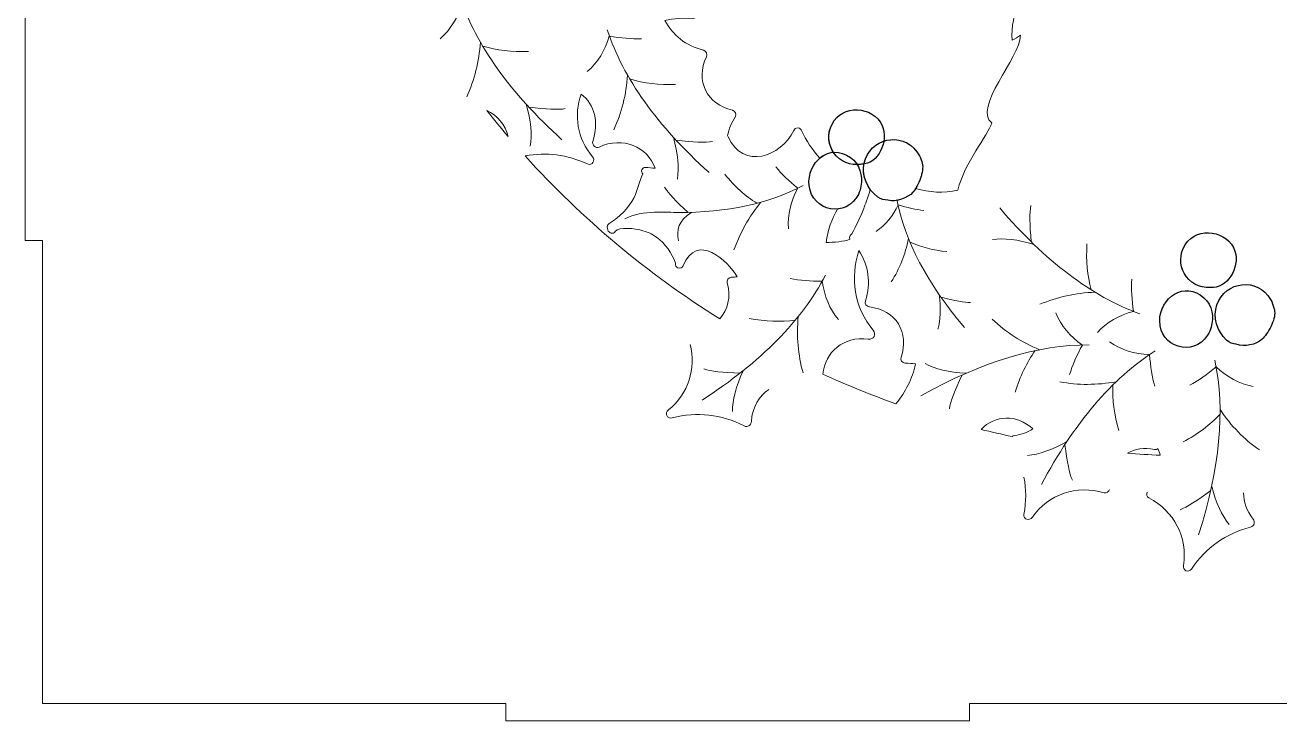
# Model space of a CAD drawing. Header units: millimetres. Extents: x -1983 to 1983, y -412 to 412.
# Drawn here: x 497 to 714.1, y 5.5 to 126 of the extents above; entities that cross this region are included whole.
import ezdxf

# ---------------------------------------------------------------- set-up
doc = ezdxf.new("R2010")
doc.units = ezdxf.units.MM
doc.header["$MEASUREMENT"] = 0
doc.layers.add('Camada 1', color=7, linetype='Continuous')

msp = doc.modelspace()

# ---------------------------------------------------------------- linework, layer by layer
at = {"layer": 'Camada 1', "color": 250, "lineweight": 9}
for points, knots in [([(499.9943, 249.1), (499.9943, 249.1), (499.9943, 168.9), (499.9943, 168.9), (499.9943, 168.9), (499.9943, 168.9), (496.9943, 168.9), (496.9943, 168.9), (496.9943, 168.9), (496.9943, 168.9), (496.9943, 88.7), (496.9943, 88.7), (496.9943, 88.7), (496.9943, 88.7), (499.9943, 88.7), (499.9943, 88.7), (499.9943, 88.7), (499.9943, 88.7), (499.9943, 8.5), (499.9943, 8.5), (499.9943, 8.5), (499.9943, 8.5), (580.1943, 8.5), (580.1943, 8.5), (580.1943, 8.5), (580.1943, 8.5), (580.1943, 5.5), (580.1943, 5.5), (580.1943, 5.5), (580.1943, 5.5), (660.3943, 5.5), (660.3943, 5.5), (660.3943, 5.5), (660.3943, 5.5), (660.3943, 8.5), (660.3943, 8.5), (660.3943, 8.5), (660.3943, 8.5), (740.5943, 8.5), (740.5943, 8.5), (740.5943, 8.5), (740.5943, 8.5), (740.5943, 5.5), (740.5943, 5.5), (740.5943, 5.5), (740.5943, 5.5), (820.7943, 5.5), (820.7943, 5.5), (820.7943, 5.5), (820.7943, 5.5), (820.7943, 8.5), (820.7943, 8.5), (820.7943, 8.5), (820.7943, 8.5), (900.9943, 8.5), (900.9943, 8.5), (900.9943, 8.5), (900.9943, 8.5), (900.9943, 88.7), (900.9943, 88.7), (900.9943, 88.7), (900.9943, 88.7), (903.9943, 88.7), (903.9943, 88.7), (903.9943, 88.7), (903.9943, 88.7), (903.9943, 168.9), (903.9943, 168.9), (903.9943, 168.9), (903.9943, 168.9), (900.9943, 168.9), (900.9943, 168.9), (900.9943, 168.9), (900.9943, 168.9), (900.9943, 249.1), (900.9943, 249.1), (900.9943, 249.1), (900.9943, 249.1), (903.9943, 249.1), (903.9943, 249.1), (903.9943, 249.1), (903.9943, 249.1), (903.9943, 329.3), (903.9943, 329.3), (903.9943, 329.3), (903.9943, 329.3), (900.9943, 329.3), (900.9943, 329.3), (900.9943, 329.3), (900.9943, 329.3), (900.9943, 409.5), (900.9943, 409.5), (900.9943, 409.5), (900.9943, 409.5), (820.7943, 409.5), (820.7943, 409.5), (820.7943, 409.5), (820.7943, 409.5), (820.7943, 412.5), (820.7943, 412.5), (820.7943, 412.5), (820.7943, 412.5), (740.5943, 412.5), (740.5943, 412.5), (740.5943, 412.5), (740.5943, 412.5), (740.5943, 409.5), (740.5943, 409.5), (740.5943, 409.5), (740.5943, 409.5), (660.3943, 409.5), (660.3943, 409.5), (660.3943, 409.5), (660.3943, 409.5), (660.3943, 412.5), (660.3943, 412.5), (660.3943, 412.5), (660.3943, 412.5), (580.1943, 412.5), (580.1943, 412.5), (580.1943, 412.5), (580.1943, 412.5), (580.1943, 409.5), (580.1943, 409.5), (580.1943, 409.5), (580.1943, 409.5), (499.9943, 409.5), (499.9943, 409.5), (499.9943, 409.5), (499.9943, 409.5), (499.9943, 329.3), (499.9943, 329.3), (499.9943, 329.3), (499.9943, 329.3), (496.9943, 329.3), (496.9943, 329.3), (496.9943, 329.3), (496.9943, 329.3), (496.9943, 249.1), (496.9943, 249.1), (496.9943, 249.1), (496.9943, 249.1), (499.9943, 249.1), (499.9943, 249.1)], [0, 0, 0, 0, 0.02702703, 0.02702703, 0.02702703, 0.02702703, 0.05405405, 0.05405405, 0.05405405, 0.05405405, 0.08108108, 0.08108108, 0.08108108, 0.08108108, 0.10810811, 0.10810811, 0.10810811, 0.10810811, 0.13513514, 0.13513514, 0.13513514, 0.13513514, 0.16216216, 0.16216216, 0.16216216, 0.16216216, 0.18918919, 0.18918919, 0.18918919, 0.18918919, 0.21621622, 0.21621622, 0.21621622, 0.21621622, 0.24324324, 0.24324324, 0.24324324, 0.24324324, 0.27027027, 0.27027027, 0.27027027, 0.27027027, 0.2972973, 0.2972973, 0.2972973, 0.2972973, 0.32432432, 0.32432432, 0.32432432, 0.32432432, 0.35135135, 0.35135135, 0.35135135, 0.35135135, 0.37837838, 0.37837838, 0.37837838, 0.37837838, 0.40540541, 0.40540541, 0.40540541, 0.40540541, 0.43243243, 0.43243243, 0.43243243, 0.43243243, 0.45945946, 0.45945946, 0.45945946, 0.45945946, 0.48648649, 0.48648649, 0.48648649, 0.48648649, 0.51351351, 0.51351351, 0.51351351, 0.51351351, 0.54054054, 0.54054054, 0.54054054, 0.54054054, 0.56756757, 0.56756757, 0.56756757, 0.56756757, 0.59459459, 0.59459459, 0.59459459, 0.59459459, 0.62162162, 0.62162162, 0.62162162, 0.62162162, 0.64864865, 0.64864865, 0.64864865, 0.64864865, 0.67567568, 0.67567568, 0.67567568, 0.67567568, 0.7027027, 0.7027027, 0.7027027, 0.7027027, 0.72972973, 0.72972973, 0.72972973, 0.72972973, 0.75675676, 0.75675676, 0.75675676, 0.75675676, 0.78378378, 0.78378378, 0.78378378, 0.78378378, 0.81081081, 0.81081081, 0.81081081, 0.81081081, 0.83783784, 0.83783784, 0.83783784, 0.83783784, 0.86486486, 0.86486486, 0.86486486, 0.86486486, 0.89189189, 0.89189189, 0.89189189, 0.89189189, 0.91891892, 0.91891892, 0.91891892, 0.91891892, 0.94594595, 0.94594595, 0.94594595, 0.94594595, 1, 1, 1, 1]), ([(578.1752, 129.324), (576.4929, 129.2657), (574.6413, 129.4191), (572.6199, 129.7838), (572.6199, 129.7838), (571.8992, 127.2617), (570.6288, 125.209), (568.8083, 123.6256)], [0, 0, 0, 0, 0.33333333, 0.33333333, 0.33333333, 0.33333333, 1, 1, 1, 1]), ([(603.6312, 123.6297), (601.9488, 123.5714), (600.0972, 123.7248), (598.0758, 124.0895), (598.0758, 124.0895), (597.3552, 121.5674), (596.0848, 119.5147), (594.2643, 117.9313)], [0, 0, 0, 0, 0.33333333, 0.33333333, 0.33333333, 0.33333333, 1, 1, 1, 1]), ([(626.8849, 101.4231), (627.9018, 100.1718), (629.1626, 98.9456), (630.667, 97.7439), (630.667, 97.7439), (629.4794, 95.4743), (628.9416, 93.1349), (629.0538, 90.7253)], [0, 0, 0, 0, 0.33333333, 0.33333333, 0.33333333, 0.33333333, 1, 1, 1, 1]), ([(631.6086, 98.2239), (625.6486, 95.069), (618.4286, 93.5057), (609.9505, 93.5341), (609.9505, 93.5341), (608.1813, 93.5398), (603.869, 94.024), (600.7752, 92.4661)], [0, 0, 0, 0, 0.33333333, 0.33333333, 0.33333333, 0.33333333, 1, 1, 1, 1]), ([(652.5186, 93.8894), (651.1361, 94.0291), (649.6387, 94.3608), (648.026, 94.8842), (648.026, 94.8842), (647.1556, 92.9016), (645.8879, 91.3642), (644.2225, 90.2719)], [0, 0, 0, 0, 0.33333333, 0.33333333, 0.33333333, 0.33333333, 1, 1, 1, 1]), ([(629.3703, 82.0943), (631.0223, 81.771), (632.875, 81.6302), (634.9286, 81.6711), (634.9286, 81.6711), (635.2419, 79.0668), (636.1722, 76.8393), (637.7198, 74.9882)], [0, 0, 0, 0, 0.33333333, 0.33333333, 0.33333333, 0.33333333, 1, 1, 1, 1]), ([(688.4668, 81.9707), (688.3616, 80.2907), (688.4634, 78.4355), (688.7716, 76.4048), (688.7716, 76.4048), (686.2304, 75.7547), (684.1431, 74.542), (682.5095, 72.7664)], [0, 0, 0, 0, 0.33333333, 0.33333333, 0.33333333, 0.33333333, 1, 1, 1, 1]), ([(677.7076, 65.4782), (678.1918, 67.0904), (678.9308, 68.7951), (679.9243, 70.5929), (679.9243, 70.5929), (677.7663, 72.0841), (676.2293, 73.9456), (675.3131, 76.1776)], [0, 0, 0, 0, 0.33333333, 0.33333333, 0.33333333, 0.33333333, 1, 1, 1, 1]), ([(625.6463, 62.8626), (623.9856, 61.7537), (622.8072, 59.8478), (622.6488, 57.331), (622.6488, 57.331), (622.6087, 56.6978), (622.013, 56.2673), (621.4096, 56.5709), (621.4096, 56.5709), (617.3643, 58.6079), (613.3245, 59.071), (608.9298, 57.9664), (608.9298, 57.9664), (608.0343, 57.741), (607.6466, 58.8201), (608.2978, 59.3506), (608.2978, 59.3506), (611.7689, 62.178), (613.0998, 66.4921), (612.0461, 70.6901)], [0, 0, 0, 0, 0.16666667, 0.16666667, 0.16666667, 0.16666667, 0.33333333, 0.33333333, 0.33333333, 0.33333333, 0.5, 0.5, 0.5, 0.5, 0.66666667, 0.66666667, 0.66666667, 0.66666667, 1, 1, 1, 1]), ([(692.457, 63.4376), (691.9893, 65.0546), (691.6855, 66.8876), (691.5451, 68.9368), (691.5451, 68.9368), (688.9233, 69.0192), (686.6224, 69.7493), (684.6421, 71.1276)], [0, 0, 0, 0, 0.33333333, 0.33333333, 0.33333333, 0.33333333, 1, 1, 1, 1]), ([(698.4922, 63.6315), (699.9753, 64.4277), (701.4982, 65.492), (703.0616, 66.8243), (703.0616, 66.8243), (704.9535, 65.0074), (707.0842, 63.8728), (709.4542, 63.4205)], [0, 0, 0, 0, 0.33333333, 0.33333333, 0.33333333, 0.33333333, 1, 1, 1, 1]), ([(684.5986, 45.5981), (684.5129, 45.1977), (684.0933, 44.8672), (683.6709, 44.9924), (683.6709, 44.9924), (678.9482, 46.3947), (674.088, 44.8126), (671.2467, 40.7428), (671.2467, 40.7428), (670.7649, 40.0537), (669.6608, 40.3601), (669.8186, 41.2701), (669.8186, 41.2701), (670.2096, 43.5174), (670.2109, 45.6454), (669.8186, 47.7004)], [0, 0, 0, 0, 0.2, 0.2, 0.2, 0.2, 0.4, 0.4, 0.4, 0.4, 0.6, 0.6, 0.6, 0.6, 1, 1, 1, 1]), ([(707.8111, 44.9983), (707.8017, 43.4956), (708.3139, 41.9146), (709.4582, 40.4541), (709.4582, 40.4541), (709.849, 39.9554), (709.6908, 39.2375), (709.0382, 39.0627), (709.0382, 39.0627), (704.6622, 37.8939), (701.3371, 35.5536), (698.7896, 31.806), (698.7896, 31.806), (698.2702, 31.0422), (697.2639, 31.59), (697.3971, 32.4202), (697.3971, 32.4202), (698.1864, 37.3207), (695.7953, 41.8379), (691.4269, 44.1154), (691.4269, 44.1154), (691.0704, 44.3016), (690.9796, 44.7585), (691.1314, 45.1009)], [0, 0, 0, 0, 0.14285714, 0.14285714, 0.14285714, 0.14285714, 0.28571429, 0.28571429, 0.28571429, 0.28571429, 0.42857143, 0.42857143, 0.42857143, 0.42857143, 0.57142857, 0.57142857, 0.57142857, 0.57142857, 0.71428571, 0.71428571, 0.71428571, 0.71428571, 1, 1, 1, 1])]:
    msp.add_open_spline(points, degree=3, knots=knots, dxfattribs=at)
at = {"layer": 'Camada 1', "color": 250, "lineweight": 20}
for points, knots in [([(645.5579, 105.889), (647.5023, 106.5418), (649.8078, 106.021), (651.2963, 104.0515), (651.2963, 104.0515), (651.6357, 103.6026), (651.867, 103.1234), (652.0211, 102.6341), (652.0211, 102.6341), (652.3972, 101.999), (652.3504, 101.0626), (652.1041, 100.1183), (652.1041, 100.1183), (652.0538, 99.9059), (651.9909, 99.6974), (651.9126, 99.4917), (651.9126, 99.4917), (651.6824, 98.8239), (651.3771, 98.1918), (651.0775, 97.7053), (651.0775, 97.7053), (653.4004, 96.9866), (655.888, 96.8596), (658.3805, 97.4296), (658.3805, 97.4296), (659.4806, 102.0817), (663.5868, 106.9635), (664.2301, 109.0391), (664.2301, 109.0391), (660.8968, 111.545), (669.1638, 120.449), (669.2145, 124.2189), (669.2145, 124.2189), (668.7222, 123.9944), (668.3106, 123.5885), (667.7483, 123.3491), (667.7483, 123.3491), (667.4602, 128.2519), (669.9513, 131.8143), (670.3229, 136.1526), (670.3229, 136.1526), (670.5302, 138.5236), (669.0906, 140.2684), (669.3013, 142.7447), (669.3013, 142.7447), (669.5318, 145.3755), (671.3741, 147.7587), (671.5668, 150.5804), (671.5668, 150.5804), (672.0046, 156.9035), (671.806, 163.12), (673.677, 168.8737), (673.677, 168.8737), (673.0694, 170.8051), (673.2179, 173.0051), (673.1528, 175.1117), (673.1528, 175.1117), (665.2866, 178.2781), (655.4014, 173.3461), (649.6157, 182.4543), (649.6157, 182.4543), (645.1272, 189.5266), (650.2212, 201.6465), (640.7883, 205.4249), (640.7883, 205.4249), (636.689, 207.0678), (631.6304, 206.4414), (627.3564, 208.6329), (627.3564, 208.6329), (623.3037, 210.7115), (619.595, 213.6749), (616.5711, 217.0707), (616.5711, 217.0707), (610.73, 223.6216), (608.0979, 230.8471), (608.3127, 239.402), (608.3127, 239.402), (609.5341, 235.043), (613.9057, 223.7715), (618.9741, 222.3608), (618.9741, 222.3608), (628.5834, 219.6851), (619.7661, 235.4786), (617.9771, 238.4389), (617.9771, 238.4389), (611.599, 248.9903), (603.8807, 265.6185), (608.2634, 278.5528), (608.2634, 278.5528), (607.0585, 276.991), (606.274, 275.0844), (606.0436, 272.9516), (606.0436, 272.9516), (605.9533, 272.1158), (604.8372, 271.8537), (604.5384, 272.7268), (604.5384, 272.7268), (603.9953, 274.3139), (603.2983, 275.7435), (602.4378, 277.0304), (602.4378, 277.0304), (600.5388, 274.8239), (599.7104, 272.0405), (600.1201, 268.9238), (600.1201, 268.9238), (600.1863, 268.4149), (599.7895, 267.984), (599.2734, 268.0227), (599.2734, 268.0227), (594.7012, 268.3656), (591.6154, 264.7677), (592.3669, 260.3927), (592.3669, 260.3927), (592.4479, 259.9243), (592.0251, 259.4125), (591.5269, 259.4968), (591.5269, 259.4968), (587.19, 260.232), (583.0323, 258.5927), (580.5319, 255.1137), (580.5319, 255.1137), (581.5638, 253.5393), (583.3069, 252.4035), (585.6422, 252.1021), (585.6422, 252.1021), (586.5677, 251.9824), (586.8113, 250.9588), (586.066, 250.4141), (586.066, 250.4141), (583.5646, 248.5837), (581.8585, 246.146), (580.9587, 243.416), (580.9587, 243.416), (581.5293, 243.3756), (582.2204, 243.2573), (582.896, 243.0601), (582.896, 243.0601), (583.1061, 243.004), (583.3126, 242.9342), (583.5149, 242.8518), (583.5149, 242.8518), (584.4269, 242.5053), (585.2172, 242.0004), (585.5169, 241.3261), (585.5169, 241.3261), (585.8262, 240.9166), (586.0826, 240.4504), (586.2518, 239.9138), (586.2518, 239.9138), (587.0772, 237.2945), (585.856, 234.8905), (583.8403, 233.8058)], [0, 0, 0, 0, 0.02564103, 0.02564103, 0.02564103, 0.02564103, 0.05128205, 0.05128205, 0.05128205, 0.05128205, 0.07692308, 0.07692308, 0.07692308, 0.07692308, 0.1025641, 0.1025641, 0.1025641, 0.1025641, 0.12820513, 0.12820513, 0.12820513, 0.12820513, 0.15384615, 0.15384615, 0.15384615, 0.15384615, 0.17948718, 0.17948718, 0.17948718, 0.17948718, 0.20512821, 0.20512821, 0.20512821, 0.20512821, 0.23076923, 0.23076923, 0.23076923, 0.23076923, 0.25641026, 0.25641026, 0.25641026, 0.25641026, 0.28205128, 0.28205128, 0.28205128, 0.28205128, 0.30769231, 0.30769231, 0.30769231, 0.30769231, 0.33333333, 0.33333333, 0.33333333, 0.33333333, 0.35897436, 0.35897436, 0.35897436, 0.35897436, 0.38461538, 0.38461538, 0.38461538, 0.38461538, 0.41025641, 0.41025641, 0.41025641, 0.41025641, 0.43589744, 0.43589744, 0.43589744, 0.43589744, 0.46153846, 0.46153846, 0.46153846, 0.46153846, 0.48717949, 0.48717949, 0.48717949, 0.48717949, 0.51282051, 0.51282051, 0.51282051, 0.51282051, 0.53846154, 0.53846154, 0.53846154, 0.53846154, 0.56410256, 0.56410256, 0.56410256, 0.56410256, 0.58974359, 0.58974359, 0.58974359, 0.58974359, 0.61538462, 0.61538462, 0.61538462, 0.61538462, 0.64102564, 0.64102564, 0.64102564, 0.64102564, 0.66666667, 0.66666667, 0.66666667, 0.66666667, 0.69230769, 0.69230769, 0.69230769, 0.69230769, 0.71794872, 0.71794872, 0.71794872, 0.71794872, 0.74358974, 0.74358974, 0.74358974, 0.74358974, 0.76923077, 0.76923077, 0.76923077, 0.76923077, 0.79487179, 0.79487179, 0.79487179, 0.79487179, 0.82051282, 0.82051282, 0.82051282, 0.82051282, 0.84615385, 0.84615385, 0.84615385, 0.84615385, 0.87179487, 0.87179487, 0.87179487, 0.87179487, 0.8974359, 0.8974359, 0.8974359, 0.8974359, 0.92307692, 0.92307692, 0.92307692, 0.92307692, 0.94871795, 0.94871795, 0.94871795, 0.94871795, 1, 1, 1, 1]), ([(577.562, 227.9359), (577.0243, 227.4083), (576.3441, 227.0476), (575.6002, 226.8596), (575.6002, 226.8596), (576.0144, 225.0101), (576.7474, 223.1968), (577.7259, 221.4157), (577.7259, 221.4157), (578.044, 220.8374), (577.49, 220.3008), (576.9159, 220.4006), (576.9159, 220.4006), (575.6978, 220.6118), (574.4463, 220.5345), (573.2933, 220.219), (573.2933, 220.219), (574.532, 219.1644), (577.7087, 218.2594), (578.6218, 217.9683), (578.6218, 217.9683), (580.1651, 217.4762), (581.7541, 217.2228), (583.3286, 216.8786), (583.3286, 216.8786), (583.6601, 217.007), (584.0512, 216.9466), (584.2387, 216.6262), (584.2387, 216.6262), (584.3297, 216.5398), (584.3677, 216.4084), (584.3525, 216.2804), (584.3525, 216.2804), (584.9408, 212.3054), (587.2771, 209.3266), (591.0719, 207.9014), (591.0719, 207.9014), (591.5523, 207.7208), (591.7456, 207.1676), (591.4687, 206.7309), (591.4687, 206.7309), (589.0147, 202.8569), (590.738, 198.4415), (594.9526, 197.0467), (594.9526, 197.0467), (595.4039, 196.8972), (595.6565, 196.2837), (595.3471, 195.8829), (595.3471, 195.8829), (592.3357, 191.984), (592.0584, 186.8809), (594.83, 182.7623), (594.83, 182.7623), (595.2984, 182.0651), (594.6142, 181.1451), (593.8231, 181.621), (593.8231, 181.621), (591.7574, 182.8623), (589.6594, 183.6502), (587.4763, 183.9997), (587.4763, 183.9997), (588.6399, 180.6856), (591.1171, 178.3615), (594.6546, 177.4156), (594.6546, 177.4156), (595.1501, 177.2825), (595.3966, 176.751), (595.1641, 176.2891), (595.1641, 176.2891), (593.1007, 172.1942), (595.2469, 167.9685), (599.5773, 166.9922), (599.5773, 166.9922), (600.0416, 166.8879), (600.3528, 166.3016), (600.0846, 165.873), (600.0846, 165.873), (597.4684, 161.698), (597.6913, 156.5925), (600.8521, 152.764), (600.8521, 152.764), (601.387, 152.1163), (600.7957, 151.1342), (599.9613, 151.53), (599.9613, 151.53), (596.1222, 153.3525), (592.3193, 153.762), (588.2595, 152.8112), (588.2595, 152.8112), (590.6224, 149.9276), (593.9245, 148.5807), (597.7258, 149.0736), (597.7258, 149.0736), (598.2348, 149.1391), (598.6649, 148.7417), (598.6253, 148.2255), (598.6253, 148.2255), (598.2746, 143.6537), (601.867, 140.5617), (606.2432, 141.3058), (606.2432, 141.3058), (606.7118, 141.3859), (607.2228, 140.9622), (607.1378, 140.4639), (607.1378, 140.4639), (606.3059, 135.6073), (608.4537, 130.97), (612.833, 128.6319), (612.833, 128.6319), (613.5749, 128.2359), (613.4012, 127.1027), (612.4794, 127.1516), (612.4794, 127.1516), (610.8042, 127.2409), (609.2181, 127.1283), (607.7032, 126.8106), (607.7032, 126.8106), (609.0402, 124.2246), (611.3128, 122.4165), (614.3571, 121.6325), (614.3571, 121.6325), (614.8543, 121.5039), (615.1054, 120.9748), (614.877, 120.5107), (614.877, 120.5107), (612.8511, 116.3974), (615.036, 112.1913), (619.3751, 111.2545), (619.3751, 111.2545), (619.8399, 111.1545), (620.1568, 110.5713), (619.8926, 110.1402), (619.8926, 110.1402), (619.2471, 109.0896), (618.7804, 107.9818), (618.4931, 106.8523), (618.4931, 106.8523), (618.5515, 106.7939), (618.6025, 106.7197), (618.6434, 106.6282), (618.6434, 106.6282), (621.1863, 100.9212), (627.7684, 103.1336), (629.9795, 107.752), (629.9795, 107.752), (630.231, 108.2774), (630.9895, 108.418), (631.276, 107.8238), (631.276, 107.8238), (632.16, 105.9934), (633.2128, 104.3454), (634.4799, 102.936), (634.4799, 102.936), (634.6063, 103.0429), (634.7367, 103.1429), (634.8712, 103.2354), (634.8712, 103.2354), (635.4629, 103.6411), (636.1376, 103.8999), (636.8533, 103.9602)], [0, 0, 0, 0, 0.02439024, 0.02439024, 0.02439024, 0.02439024, 0.04878049, 0.04878049, 0.04878049, 0.04878049, 0.07317073, 0.07317073, 0.07317073, 0.07317073, 0.09756098, 0.09756098, 0.09756098, 0.09756098, 0.12195122, 0.12195122, 0.12195122, 0.12195122, 0.14634146, 0.14634146, 0.14634146, 0.14634146, 0.17073171, 0.17073171, 0.17073171, 0.17073171, 0.19512195, 0.19512195, 0.19512195, 0.19512195, 0.2195122, 0.2195122, 0.2195122, 0.2195122, 0.24390244, 0.24390244, 0.24390244, 0.24390244, 0.26829268, 0.26829268, 0.26829268, 0.26829268, 0.29268293, 0.29268293, 0.29268293, 0.29268293, 0.31707317, 0.31707317, 0.31707317, 0.31707317, 0.34146341, 0.34146341, 0.34146341, 0.34146341, 0.36585366, 0.36585366, 0.36585366, 0.36585366, 0.3902439, 0.3902439, 0.3902439, 0.3902439, 0.41463415, 0.41463415, 0.41463415, 0.41463415, 0.43902439, 0.43902439, 0.43902439, 0.43902439, 0.46341463, 0.46341463, 0.46341463, 0.46341463, 0.48780488, 0.48780488, 0.48780488, 0.48780488, 0.51219512, 0.51219512, 0.51219512, 0.51219512, 0.53658537, 0.53658537, 0.53658537, 0.53658537, 0.56097561, 0.56097561, 0.56097561, 0.56097561, 0.58536585, 0.58536585, 0.58536585, 0.58536585, 0.6097561, 0.6097561, 0.6097561, 0.6097561, 0.63414634, 0.63414634, 0.63414634, 0.63414634, 0.65853659, 0.65853659, 0.65853659, 0.65853659, 0.68292683, 0.68292683, 0.68292683, 0.68292683, 0.70731707, 0.70731707, 0.70731707, 0.70731707, 0.73170732, 0.73170732, 0.73170732, 0.73170732, 0.75609756, 0.75609756, 0.75609756, 0.75609756, 0.7804878, 0.7804878, 0.7804878, 0.7804878, 0.80487805, 0.80487805, 0.80487805, 0.80487805, 0.82926829, 0.82926829, 0.82926829, 0.82926829, 0.85365854, 0.85365854, 0.85365854, 0.85365854, 0.87804878, 0.87804878, 0.87804878, 0.87804878, 0.90243902, 0.90243902, 0.90243902, 0.90243902, 0.92682927, 0.92682927, 0.92682927, 0.92682927, 0.95121951, 0.95121951, 0.95121951, 0.95121951, 1, 1, 1, 1]), ([(617.1756, 75.1409), (618.5702, 76.665), (619.1512, 78.8816), (618.4807, 81.3078), (618.4807, 81.3078), (618.3426, 81.806), (618.6881, 82.2792), (619.2005, 82.3121), (619.2005, 82.3121), (619.5417, 82.334), (619.8758, 82.3697), (620.2032, 82.4186), (620.2032, 82.4186), (618.5686, 85.1166), (613.3055, 90.2489), (610.8381, 84.3143), (610.8381, 84.3143), (610.7075, 84.0003), (610.3052, 83.7508), (609.9536, 83.9279), (609.9536, 83.9279), (609.6374, 84.0368), (609.4033, 84.3463), (609.5492, 84.7529), (609.5492, 84.7529), (608.8365, 86.5121), (607.8492, 88.1193), (606.26, 89.2387), (606.26, 89.2387), (605.4407, 89.8156), (604.5059, 90.2458), (603.5328, 90.4872), (603.5328, 90.4872), (602.8461, 90.6574), (599.6313, 91.1997), (599.1065, 90.2462), (599.1065, 90.2462), (598.7991, 89.688), (597.9417, 89.9665), (597.8287, 90.5148), (597.8287, 90.5148), (597.765, 90.8244), (597.5246, 91.3228), (598.0632, 91.65), (598.0632, 91.65), (599.8932, 92.7609), (601.3462, 94.2671), (602.3583, 96.1545), (602.3583, 96.1545), (603.046, 97.4361), (603.1882, 98.979), (603.8846, 100.2128), (603.8846, 100.2128), (603.418, 100.5885), (603.7351, 101.3679), (604.3337, 101.3383), (604.3337, 101.3383), (604.9031, 101.3105), (605.4498, 101.2512), (605.9862, 101.1871), (605.9862, 101.1871), (604.6999, 104.9388), (600.4092, 106.7704), (596.3038, 104.8552), (596.3038, 104.8552), (595.7439, 104.5935), (594.9907, 105.2751), (595.1998, 105.8589), (595.1998, 105.8589), (596.349, 109.0631), (595.5169, 112.2477), (593.2076, 114.0525), (593.2076, 114.0525), (591.8839, 110.3717), (592.5234, 106.3302), (595.1706, 103.1837), (595.1706, 103.1837), (595.7119, 102.5398), (595.1293, 101.5527), (594.2915, 101.9412), (594.2915, 101.9412), (590.7364, 103.5892), (587.2231, 104.0365), (583.5214, 103.3214), (583.5214, 103.3214), (593.3512, 92.4418), (604.6775, 82.9401), (617.1756, 75.1409)], [0, 0, 0, 0, 0.04347826, 0.04347826, 0.04347826, 0.04347826, 0.08695652, 0.08695652, 0.08695652, 0.08695652, 0.13043478, 0.13043478, 0.13043478, 0.13043478, 0.17391304, 0.17391304, 0.17391304, 0.17391304, 0.2173913, 0.2173913, 0.2173913, 0.2173913, 0.26086957, 0.26086957, 0.26086957, 0.26086957, 0.30434783, 0.30434783, 0.30434783, 0.30434783, 0.34782609, 0.34782609, 0.34782609, 0.34782609, 0.39130435, 0.39130435, 0.39130435, 0.39130435, 0.43478261, 0.43478261, 0.43478261, 0.43478261, 0.47826087, 0.47826087, 0.47826087, 0.47826087, 0.52173913, 0.52173913, 0.52173913, 0.52173913, 0.56521739, 0.56521739, 0.56521739, 0.56521739, 0.60869565, 0.60869565, 0.60869565, 0.60869565, 0.65217391, 0.65217391, 0.65217391, 0.65217391, 0.69565217, 0.69565217, 0.69565217, 0.69565217, 0.73913043, 0.73913043, 0.73913043, 0.73913043, 0.7826087, 0.7826087, 0.7826087, 0.7826087, 0.82608696, 0.82608696, 0.82608696, 0.82608696, 0.86956522, 0.86956522, 0.86956522, 0.86956522, 0.91304348, 0.91304348, 0.91304348, 0.91304348, 1, 1, 1, 1]), ([(580.5627, 106.6902), (580.0649, 108.7799), (578.6808, 110.363), (576.879, 111.1703), (576.879, 111.1703), (578.0799, 109.6542), (579.3082, 108.1606), (580.5627, 106.6902)], [0, 0, 0, 0, 0.33333333, 0.33333333, 0.33333333, 0.33333333, 1, 1, 1, 1]), ([(636.8533, 103.9602), (635.9545, 105.3287), (635.7313, 107.1595), (636.6024, 108.8602), (636.6024, 108.8602), (638.3435, 112.2581), (643.6876, 112.0794), (645.2544, 108.6125), (645.2544, 108.6125), (645.6303, 107.7808), (645.7105, 106.8193), (645.5579, 105.889)], [0, 0, 0, 0, 0.25, 0.25, 0.25, 0.25, 0.5, 0.5, 0.5, 0.5, 1, 1, 1, 1]), ([(640.9573, 101.8188), (641.6336, 100.7611), (641.8345, 99.4827), (641.6312, 98.2826), (641.6312, 98.2826), (641.6669, 98.1625), (641.6432, 98.0228), (641.5718, 97.9211), (641.5718, 97.9211), (641.5008, 97.5004), (641.3697, 97.0817), (641.1675, 96.6752), (641.1675, 96.6752), (640.369, 95.0763), (638.9825, 94.2655), (637.5558, 94.134), (637.5558, 94.134), (636.5012, 92.4107), (635.9275, 90.4428), (635.5672, 88.343), (635.5672, 88.343), (636.9111, 88.3753), (638.6878, 88.4861), (639.7114, 88.8974), (639.7114, 88.8974), (639.7114, 88.8974), (639.6976, 88.9654), (639.6976, 88.9654), (639.6976, 88.9654), (639.5602, 89.3103), (639.7528, 89.6563), (640.0576, 89.8389), (640.0576, 89.8389), (640.7536, 91.293), (641.53, 92.7018), (642.0897, 94.222), (642.0897, 94.222), (642.2946, 94.7783), (642.8469, 96.163), (643.221, 97.5225), (643.221, 97.5225), (642.3025, 98.7916), (641.8371, 100.4293), (642.1323, 101.9288)], [0, 0, 0, 0, 0.08333333, 0.08333333, 0.08333333, 0.08333333, 0.16666667, 0.16666667, 0.16666667, 0.16666667, 0.25, 0.25, 0.25, 0.25, 0.33333333, 0.33333333, 0.33333333, 0.33333333, 0.41666667, 0.41666667, 0.41666667, 0.41666667, 0.5, 0.5, 0.5, 0.5, 0.58333333, 0.58333333, 0.58333333, 0.58333333, 0.66666667, 0.66666667, 0.66666667, 0.66666667, 0.75, 0.75, 0.75, 0.75, 0.83333333, 0.83333333, 0.83333333, 0.83333333, 1, 1, 1, 1]), ([(642.1323, 101.9288), (641.9976, 101.9126), (641.8604, 101.9053), (641.7209, 101.9077), (641.7209, 101.9077), (641.4618, 101.8574), (641.2068, 101.8284), (640.9571, 101.8188)], [0, 0, 0, 0, 0.33333333, 0.33333333, 0.33333333, 0.33333333, 1, 1, 1, 1]), ([(697.7589, 88.0442), (699.8721, 91.224), (705.162, 90.4434), (706.3278, 86.8222), (706.3278, 86.8222), (707.2342, 84.0053), (704.9007, 80.1841), (702.0605, 80.5584), (702.0605, 80.5584), (698.05, 80.2432), (695.537, 84.7003), (697.7589, 88.0442)], [0, 0, 0, 0, 0.25, 0.25, 0.25, 0.25, 0.5, 0.5, 0.5, 0.5, 1, 1, 1, 1]), ([(647.6707, 60.4116), (649.3595, 62.4956), (650.4762, 64.7716), (651.0616, 67.3132), (651.0616, 67.3132), (650.4681, 67.4053), (649.8591, 67.454), (649.2384, 67.4563), (649.2384, 67.4563), (648.7324, 67.4585), (648.4034, 68.0346), (648.5632, 68.4829), (648.5632, 68.4829), (650.052, 72.6652), (647.6267, 76.7374), (643.063, 77.1814), (643.063, 77.1814), (642.5479, 77.2315), (642.2302, 77.7241), (642.3832, 78.2138), (642.3832, 78.2138), (643.3652, 81.3615), (642.9427, 84.3798), (641.2571, 86.9612), (641.2571, 86.9612), (639.7179, 82.2222), (640.4335, 77.1354), (643.7176, 73.1361), (643.7176, 73.1361), (644.3039, 72.4228), (643.8129, 71.4921), (642.8869, 71.6067), (642.8869, 71.6067), (638.5269, 72.1463), (635.4412, 69.3607), (635.0144, 65.5455), (635.0144, 65.5455), (639.1405, 63.6584), (643.3624, 61.9438), (647.6707, 60.4116)], [0, 0, 0, 0, 0.09090909, 0.09090909, 0.09090909, 0.09090909, 0.18181818, 0.18181818, 0.18181818, 0.18181818, 0.27272727, 0.27272727, 0.27272727, 0.27272727, 0.36363636, 0.36363636, 0.36363636, 0.36363636, 0.45454545, 0.45454545, 0.45454545, 0.45454545, 0.54545455, 0.54545455, 0.54545455, 0.54545455, 0.63636364, 0.63636364, 0.63636364, 0.63636364, 0.72727273, 0.72727273, 0.72727273, 0.72727273, 0.81818182, 0.81818182, 0.81818182, 0.81818182, 1, 1, 1, 1]), ([(668.1698, 54.9041), (669.4044, 55.0743), (670.4712, 55.4818), (671.354, 56.0599), (671.354, 56.0599), (668.5731, 58.6721), (664.8089, 58.4737), (662.3845, 55.9798), (662.3845, 55.9798), (664.1615, 55.5386), (665.9509, 55.1272), (667.7513, 54.7469), (667.7513, 54.7469), (667.8706, 54.827), (668.0126, 54.8826), (668.1698, 54.9041)], [0, 0, 0, 0, 0.2, 0.2, 0.2, 0.2, 0.4, 0.4, 0.4, 0.4, 0.6, 0.6, 0.6, 0.6, 1, 1, 1, 1]), ([(693.3833, 51.4985), (693.2959, 51.889), (693.1687, 52.273), (693.0015, 52.6461), (693.0015, 52.6461), (692.8334, 52.5286), (692.6175, 52.4763), (692.3893, 52.5219), (692.3893, 52.5219), (690.6222, 52.8725), (689.0095, 52.5911), (687.7159, 51.8517), (687.7159, 51.8517), (689.5962, 51.7008), (691.4854, 51.5827), (693.3833, 51.4985)], [0, 0, 0, 0, 0.2, 0.2, 0.2, 0.2, 0.4, 0.4, 0.4, 0.4, 0.6, 0.6, 0.6, 0.6, 1, 1, 1, 1])]:
    msp.add_open_spline(points, degree=3, knots=knots, dxfattribs=at)
at = {"layer": 'Camada 1', "color": 250, "lineweight": 9}
for points in [[(572.2416, 130.8674), (575.0344, 122.4792), (580.915, 114.2388), (589.8839, 106.1465)], [(597.6975, 125.1731), (600.4903, 116.7849), (606.371, 108.5445), (615.3398, 100.4522)], [(575.7715, 123.034), (575.5371, 119.6468), (574.7497, 116.4924), (573.4089, 113.5703)], [(576.1702, 122.3477), (578.5945, 121.6181), (581.2285, 121.3046), (584.0727, 121.4072)], [(601.2275, 117.3397), (600.9931, 113.9524), (600.2056, 110.7981), (598.8649, 107.876)], [(601.6261, 116.6534), (604.0505, 115.9238), (606.6844, 115.6102), (609.5286, 115.7129)], [(583.7049, 112.2783), (584.5056, 109.3982), (584.7357, 106.9824), (584.3953, 105.031)], [(584.1824, 111.7569), (587.1397, 111.3991), (589.2291, 111.3194), (590.4506, 111.518)], [(609.1608, 106.584), (609.9615, 103.7039), (610.1917, 101.2881), (609.8513, 99.3367)], [(609.6383, 106.0626), (612.5956, 105.7048), (614.685, 105.6251), (615.9065, 105.8237)], [(623.6072, 95.1367), (621.6129, 96.3752), (619.7576, 98.0533), (618.041, 100.1716)], [(611.6992, 93.551), (609.6125, 95.4314), (608.2505, 96.8796), (607.614, 97.8965)], [(647.8372, 95.8126), (649.1872, 88.6407), (653.0793, 81.2457), (659.5137, 73.628)], [(612.3375, 93.5693), (609.9633, 92.146), (609.7005, 90.4741), (610.0536, 88.6262)], [(624.3033, 95.3263), (622.2484, 92.806), (620.6918, 90.0494), (619.6329, 87.0558)], [(689.8442, 75.9964), (681.5371, 79.0219), (673.4638, 85.13), (665.6247, 94.3209)], [(671.074, 88.4653), (670.7988, 91.4314), (670.7774, 93.5222), (671.0099, 94.7377)], [(649.8519, 89.0124), (649.283, 86.268), (648.2875, 83.7757), (646.8655, 81.535)], [(671.5819, 87.9734), (668.7252, 88.8541), (666.3168, 89.1515), (664.3567, 88.8656)], [(650.1016, 88.4066), (652.0032, 87.5399), (654.1227, 86.99), (656.4604, 86.7572)], [(681.4373, 80.161), (680.7756, 82.6047), (680.5356, 85.2464), (680.7175, 88.0866)], [(635.4733, 82.6813), (631.3908, 74.8394), (624.2827, 67.631), (614.1485, 61.0566)], [(655.1428, 79.3315), (655.4769, 76.8866), (655.396, 74.8851), (654.9003, 73.3269)], [(655.4753, 78.8518), (657.8543, 78.2298), (659.5543, 77.9319), (660.5755, 77.9583)], [(682.1122, 79.7433), (678.7198, 79.6035), (675.5447, 78.9042), (672.5864, 77.6455)], [(630.2485, 74.8889), (627.7394, 74.5513), (625.089, 74.6576), (622.2967, 75.2081)], [(630.7506, 75.5036), (630.4471, 72.1219), (630.7266, 68.8827), (631.589, 65.7856)], [(672.5203, 69.7717), (669.387, 71.0797), (666.6516, 72.8369), (664.3137, 75.0437)], [(681.0719, 70.6038), (672.2311, 70.6477), (662.5403, 67.7195), (651.9997, 61.8186)], [(671.7424, 69.6141), (670.2741, 67.5516), (669.1326, 65.1572), (668.318, 62.4303)], [(692.5033, 69.5685), (685.0522, 64.8102), (678.4989, 57.0938), (672.8442, 46.4192)], [(659.7889, 65.7055), (656.8041, 65.8705), (654.4421, 66.427), (652.7028, 67.375)], [(702.8433, 67.951), (704.6507, 59.2969), (703.7153, 49.2166), (700.0367, 37.7105)], [(620.6644, 65.6962), (617.6877, 65.81), (615.6119, 66.0612), (614.4371, 66.4502)], [(621.2183, 66.1357), (619.9728, 63.4182), (619.364, 61.0691), (619.392, 59.0884)], [(659.1419, 65.4203), (657.8549, 62.7338), (657.1095, 60.7803), (656.906, 59.5596)], [(685.7703, 64.231), (682.4285, 63.6304), (679.1773, 63.623), (676.0162, 64.2089)], [(685.2022, 63.6767), (685.0873, 61.1475), (685.4271, 58.5168), (686.2218, 55.784)], [(703.7345, 59.4054), (705.6415, 56.5962), (707.9093, 54.2665), (710.5382, 52.416)], [(703.7353, 58.6117), (702.0074, 56.7613), (699.889, 55.1649), (697.3794, 53.8225)], [(677.2798, 53.9095), (674.6827, 52.4291), (672.3965, 51.6155), (670.4211, 51.4686)], [(676.8909, 53.319), (677.2668, 50.3639), (677.7002, 48.3184), (678.1913, 47.1825)], [(702.2909, 46.1186), (703.0482, 43.2268), (704.0649, 41.0233), (705.341, 39.5083)], [(702.1406, 45.4277), (699.765, 43.6305), (697.9995, 42.5102), (696.844, 42.0672)]]:
    msp.add_open_spline(points, degree=3, dxfattribs=at)
at = {"layer": 'Camada 1', "color": 114}
for points, knots in [([(641.7214, 101.9066), (644.5858, 101.8549), (646.4735, 105.9151), (645.2549, 108.6117), (645.2549, 108.6117), (643.6882, 112.0783), (638.3439, 112.2573), (636.6029, 108.8593), (636.6029, 108.8593), (634.7727, 105.2864), (637.7722, 101.1408), (641.7214, 101.9066)], [0, 0, 0, 0, 0.25, 0.25, 0.25, 0.25, 0.5, 0.5, 0.5, 0.5, 1, 1, 1, 1]), ([(642.168, 102.0756), (641.6753, 99.943), (642.7604, 97.4956), (644.5219, 96.2154), (644.5219, 96.2154), (645.0863, 95.8051), (645.6761, 95.6604), (646.2628, 95.6928), (646.2628, 95.6928), (647.703, 95.2485), (649.6958, 96.0339), (650.6062, 97.0461), (650.6062, 97.0461), (651.0183, 97.5044), (651.556, 98.4592), (651.9149, 99.4931), (651.9149, 99.4931), (651.991, 99.6973), (652.0539, 99.9058), (652.1041, 100.1181), (652.1041, 100.1181), (652.3505, 101.0624), (652.3971, 101.9989), (652.0212, 102.634), (652.0212, 102.634), (651.8668, 103.1234), (651.6358, 103.6027), (651.2964, 104.0516), (651.2964, 104.0516), (648.5871, 107.6362), (643.1718, 106.4223), (642.168, 102.0756)], [0, 0, 0, 0, 0.11111111, 0.11111111, 0.11111111, 0.11111111, 0.22222222, 0.22222222, 0.22222222, 0.22222222, 0.33333333, 0.33333333, 0.33333333, 0.33333333, 0.44444444, 0.44444444, 0.44444444, 0.44444444, 0.55555556, 0.55555556, 0.55555556, 0.55555556, 0.66666667, 0.66666667, 0.66666667, 0.66666667, 0.77777778, 0.77777778, 0.77777778, 0.77777778, 1, 1, 1, 1]), ([(632.6503, 98.2009), (633.1514, 93.6673), (639.1098, 92.5557), (641.1673, 96.6754), (641.1673, 96.6754), (641.4025, 97.1466), (641.5406, 97.6349), (641.6016, 98.1238), (641.6016, 98.1238), (641.9558, 99.8896), (641.4297, 101.856), (639.7941, 103.0538), (639.7941, 103.0538), (636.1716, 105.706), (632.2113, 102.1724), (632.6503, 98.2009)], [0, 0, 0, 0, 0.2, 0.2, 0.2, 0.2, 0.4, 0.4, 0.4, 0.4, 0.6, 0.6, 0.6, 0.6, 1, 1, 1, 1]), ([(702.0603, 80.5585), (704.9006, 80.184), (707.2343, 84.0053), (706.3276, 86.8222), (706.3276, 86.8222), (705.1619, 90.4434), (699.872, 91.2241), (697.7588, 88.0442), (697.7588, 88.0442), (695.5372, 84.7005), (698.05, 80.243), (702.0603, 80.5585)], [0, 0, 0, 0, 0.25, 0.25, 0.25, 0.25, 0.5, 0.5, 0.5, 0.5, 1, 1, 1, 1]), ([(693.2941, 74.7608), (693.2806, 70.1997), (699.0756, 68.423), (701.5846, 72.2844), (701.5846, 72.2844), (701.8715, 72.726), (702.0638, 73.1956), (702.1796, 73.6745), (702.1796, 73.6745), (702.7307, 75.3891), (702.4297, 77.4023), (700.9397, 78.7769), (700.9397, 78.7769), (697.6396, 81.8208), (693.3059, 78.7565), (693.2941, 74.7608)], [0, 0, 0, 0, 0.2, 0.2, 0.2, 0.2, 0.4, 0.4, 0.4, 0.4, 0.6, 0.6, 0.6, 0.6, 1, 1, 1, 1]), ([(703.1882, 77.5372), (702.458, 75.4738), (703.2601, 72.9197), (704.866, 71.4489), (704.866, 71.4489), (705.3804, 70.9775), (705.9502, 70.7673), (706.5368, 70.7332), (706.5368, 70.7332), (707.9176, 70.1294), (709.9864, 70.685), (711.0051, 71.588), (711.0051, 71.588), (711.4663, 71.9969), (712.1083, 72.885), (712.5815, 73.8718), (712.5815, 73.8718), (712.6802, 74.066), (712.7662, 74.2661), (712.84, 74.4714), (712.84, 74.4714), (713.1914, 75.3819), (713.3433, 76.3072), (713.0414, 76.9806), (713.0414, 76.9806), (712.9433, 77.4843), (712.7678, 77.9866), (712.4812, 78.4709), (712.4812, 78.4709), (710.1935, 82.3382), (704.6758, 81.7429), (703.1882, 77.5372)], [0, 0, 0, 0, 0.11111111, 0.11111111, 0.11111111, 0.11111111, 0.22222222, 0.22222222, 0.22222222, 0.22222222, 0.33333333, 0.33333333, 0.33333333, 0.33333333, 0.44444444, 0.44444444, 0.44444444, 0.44444444, 0.55555556, 0.55555556, 0.55555556, 0.55555556, 0.66666667, 0.66666667, 0.66666667, 0.66666667, 0.77777778, 0.77777778, 0.77777778, 0.77777778, 1, 1, 1, 1])]:
    msp.add_open_spline(points, degree=3, knots=knots, dxfattribs=at)

doc.saveas('drawing.dxf')
